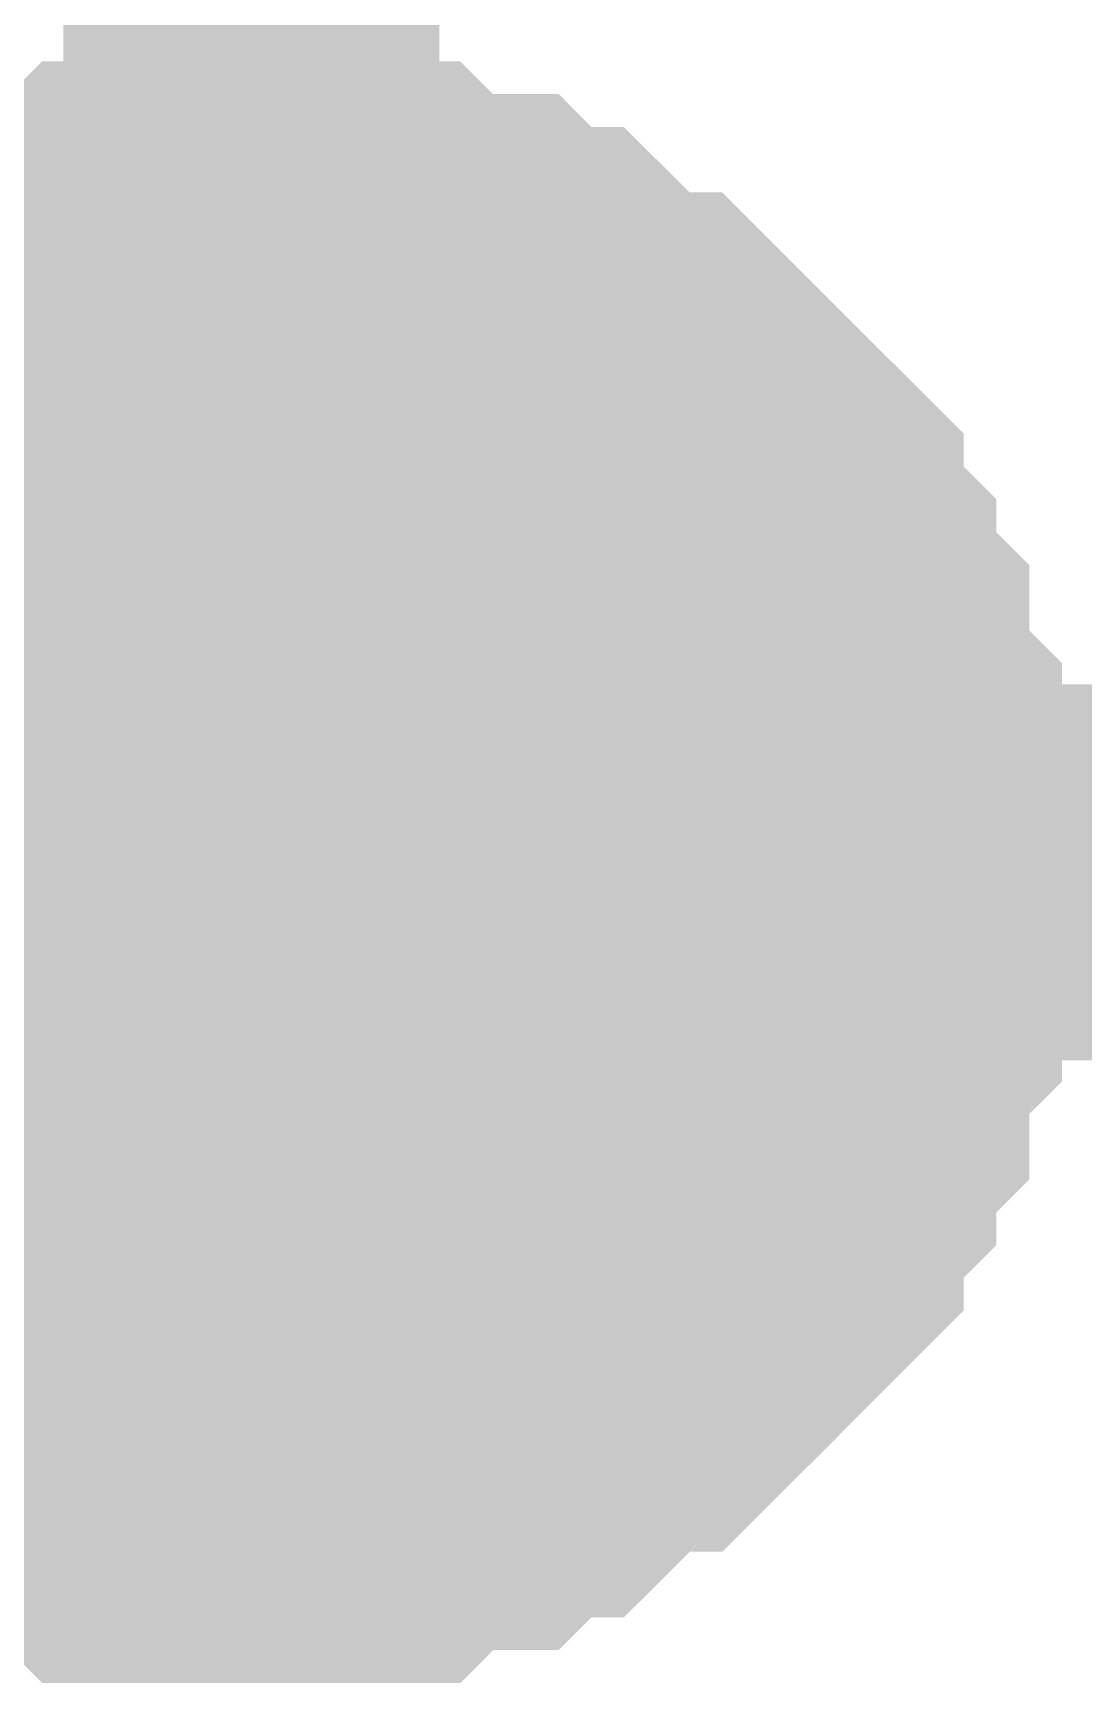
# Model space of a CAD drawing. Header units: inches. Extents: x 0 to 841, y 0 to 594.
# Drawn here: x 424.847 to 425.684, y 156.843 to 158.158 of the extents above; entities that cross this region are included whole.
import ezdxf

# ---------------------------------------------------------------- set-up
doc = ezdxf.new("R2010")
doc.units = ezdxf.units.IN
doc.layers.add('Sheet', color=255, linetype='Continuous')

msp = doc.modelspace()

# ---------------------------------------------------------------- linework, layer by layer
at = {"layer": 'Sheet'}
for points in [[(425.0207, 157.4889, 0.2997, 0.2997, 0), (425.0207, 162.4799, 0.2997, 0.2997, 0), (425.0207, 167.4969, 0.2997, 0.2997, 0), (422.5121, 167.4969, 0.2997, 0.2997, 0)], [(424.681, 157.8809, 0.2997, 0.2997, 0), (424.7071, 157.8809, 0.2997, 0.2997, 0), (424.7332, 157.907, 0.2997, 0.2997, 0), (424.7594, 157.907, 0.2997, 0.2997, 0), (424.7594, 157.9331, 0.2997, 0.2997, 0), (424.7855, 157.9331, 0.2997, 0.2997, 0), (424.8116, 157.9593, 0.2997, 0.2997, 0), (424.8377, 157.9593, 0.2997, 0.2997, 0), (424.8639, 157.9593, 0.2997, 0.2997, 0), (424.89, 157.9593, 0.2997, 0.2997, 0), (424.9161, 157.9854, 0.2997, 0.2997, 0), (424.9423, 157.9854, 0.2997, 0.2997, 0), (424.9684, 157.9854, 0.2997, 0.2997, 0), (424.9945, 157.9854, 0.2997, 0.2997, 0), (425.0207, 157.9854, 0.2997, 0.2997, 0)], [(424.681, 157.8809, 0.2997, 0.2997, 0), (424.7071, 157.8809, 0.2997, 0.2997, 0), (424.7332, 157.907, 0.2997, 0.2997, 0), (424.7594, 157.907, 0.2997, 0.2997, 0), (424.7594, 157.9331, 0.2997, 0.2997, 0), (424.7855, 157.9331, 0.2997, 0.2997, 0), (424.8116, 157.9593, 0.2997, 0.2997, 0), (424.8377, 157.9593, 0.2997, 0.2997, 0), (424.8639, 157.9593, 0.2997, 0.2997, 0), (424.89, 157.9593, 0.2997, 0.2997, 0), (424.9161, 157.9854, 0.2997, 0.2997, 0), (424.9423, 157.9854, 0.2997, 0.2997, 0), (424.9684, 157.9854, 0.2997, 0.2997, 0), (424.9945, 157.9854, 0.2997, 0.2997, 0), (425.0207, 157.9854, 0.2997, 0.2997, 0)], [(424.681, 157.8809, 0.2997, 0.2997, 0), (424.7071, 157.8809, 0.2997, 0.2997, 0), (424.7332, 157.907, 0.2997, 0.2997, 0), (424.7594, 157.907, 0.2997, 0.2997, 0), (424.7594, 157.9331, 0.2997, 0.2997, 0), (424.7855, 157.9331, 0.2997, 0.2997, 0), (424.8116, 157.9593, 0.2997, 0.2997, 0), (424.8377, 157.9593, 0.2997, 0.2997, 0), (424.8639, 157.9593, 0.2997, 0.2997, 0), (424.89, 157.9593, 0.2997, 0.2997, 0), (424.9161, 157.9854, 0.2997, 0.2997, 0), (424.9423, 157.9854, 0.2997, 0.2997, 0), (424.9684, 157.9854, 0.2997, 0.2997, 0), (424.9945, 157.9854, 0.2997, 0.2997, 0), (425.0207, 157.9854, 0.2997, 0.2997, 0)], [(424.681, 157.8809, 0.2997, 0.2997, 0), (424.7071, 157.8809, 0.2997, 0.2997, 0), (424.7332, 157.907, 0.2997, 0.2997, 0), (424.7594, 157.907, 0.2997, 0.2997, 0), (424.7594, 157.9331, 0.2997, 0.2997, 0), (424.7855, 157.9331, 0.2997, 0.2997, 0), (424.8116, 157.9593, 0.2997, 0.2997, 0), (424.8377, 157.9593, 0.2997, 0.2997, 0), (424.8639, 157.9593, 0.2997, 0.2997, 0), (424.89, 157.9593, 0.2997, 0.2997, 0), (424.9161, 157.9854, 0.2997, 0.2997, 0), (424.9423, 157.9854, 0.2997, 0.2997, 0), (424.9684, 157.9854, 0.2997, 0.2997, 0), (424.9945, 157.9854, 0.2997, 0.2997, 0), (425.0207, 157.9854, 0.2997, 0.2997, 0)], [(425.0207, 157.9854, 0.2997, 0.2997, 0), (425.0207, 157.9854, 0.2997, 0.2997, 0)], [(425.0207, 157.9854, 0.2997, 0.2997, 0), (425.0468, 157.9854, 0.2997, 0.2997, 0), (425.0729, 157.9854, 0.2997, 0.2997, 0), (425.0991, 157.9854, 0.2997, 0.2997, 0), (425.1252, 157.9854, 0.2997, 0.2997, 0), (425.1513, 157.9593, 0.2997, 0.2997, 0), (425.1513, 157.9593, 0.2997, 0.2997, 0), (425.1774, 157.9593, 0.2997, 0.2997, 0), (425.2036, 157.9593, 0.2997, 0.2997, 0), (425.2297, 157.9331, 0.2997, 0.2997, 0), (425.2558, 157.9331, 0.2997, 0.2997, 0), (425.282, 157.907, 0.2997, 0.2997, 0), (425.282, 157.907, 0.2997, 0.2997, 0), (425.3081, 157.8809, 0.2997, 0.2997, 0), (425.3342, 157.8809, 0.2997, 0.2997, 0), (425.3604, 157.8547, 0.2997, 0.2997, 0), (425.3604, 157.8547, 0.2997, 0.2997, 0), (425.3865, 157.8286, 0.2997, 0.2997, 0), (425.4126, 157.8025, 0.2997, 0.2997, 0), (425.4126, 157.8025, 0.2997, 0.2997, 0), (425.4388, 157.7764, 0.2997, 0.2997, 0), (425.4388, 157.7502, 0.2997, 0.2997, 0), (425.4649, 157.7241, 0.2997, 0.2997, 0), (425.4649, 157.698, 0.2997, 0.2997, 0), (425.4649, 157.698, 0.2997, 0.2997, 0), (425.491, 157.6718, 0.2997, 0.2997, 0), (425.491, 157.6457, 0.2997, 0.2997, 0), (425.491, 157.6196, 0.2997, 0.2997, 0), (425.5172, 157.5934, 0.2997, 0.2997, 0), (425.5172, 157.5673, 0.2997, 0.2997, 0), (425.5172, 157.5412, 0.2997, 0.2997, 0), (425.5172, 157.515, 0.2997, 0.2997, 0), (425.5172, 157.4889, 0.2997, 0.2997, 0)], [(425.0207, 157.9854, 0.2997, 0.2997, 0), (425.0207, 157.9854, 0.2997, 0.2997, 0)], [(425.0207, 157.9854, 0.2997, 0.2997, 0), (425.0468, 157.9854, 0.2997, 0.2997, 0), (425.0729, 157.9854, 0.2997, 0.2997, 0), (425.0991, 157.9854, 0.2997, 0.2997, 0), (425.1252, 157.9854, 0.2997, 0.2997, 0), (425.1513, 157.9593, 0.2997, 0.2997, 0), (425.1513, 157.9593, 0.2997, 0.2997, 0), (425.1774, 157.9593, 0.2997, 0.2997, 0), (425.2036, 157.9593, 0.2997, 0.2997, 0), (425.2297, 157.9331, 0.2997, 0.2997, 0), (425.2558, 157.9331, 0.2997, 0.2997, 0), (425.282, 157.907, 0.2997, 0.2997, 0), (425.282, 157.907, 0.2997, 0.2997, 0), (425.3081, 157.8809, 0.2997, 0.2997, 0), (425.3342, 157.8809, 0.2997, 0.2997, 0), (425.3604, 157.8547, 0.2997, 0.2997, 0), (425.3604, 157.8547, 0.2997, 0.2997, 0), (425.3865, 157.8286, 0.2997, 0.2997, 0), (425.4126, 157.8025, 0.2997, 0.2997, 0), (425.4126, 157.8025, 0.2997, 0.2997, 0), (425.4388, 157.7764, 0.2997, 0.2997, 0), (425.4388, 157.7502, 0.2997, 0.2997, 0), (425.4649, 157.7241, 0.2997, 0.2997, 0), (425.4649, 157.698, 0.2997, 0.2997, 0), (425.4649, 157.698, 0.2997, 0.2997, 0), (425.491, 157.6718, 0.2997, 0.2997, 0), (425.491, 157.6457, 0.2997, 0.2997, 0), (425.491, 157.6196, 0.2997, 0.2997, 0), (425.5172, 157.5934, 0.2997, 0.2997, 0), (425.5172, 157.5673, 0.2997, 0.2997, 0), (425.5172, 157.5412, 0.2997, 0.2997, 0), (425.5172, 157.515, 0.2997, 0.2997, 0), (425.5172, 157.4889, 0.2997, 0.2997, 0)], [(425.0207, 157.9854, 0.2997, 0.2997, 0), (425.0207, 157.9854, 0.2997, 0.2997, 0)], [(425.0207, 157.9854, 0.2997, 0.2997, 0), (425.0468, 157.9854, 0.2997, 0.2997, 0), (425.0729, 157.9854, 0.2997, 0.2997, 0), (425.0991, 157.9854, 0.2997, 0.2997, 0), (425.1252, 157.9854, 0.2997, 0.2997, 0), (425.1513, 157.9593, 0.2997, 0.2997, 0), (425.1513, 157.9593, 0.2997, 0.2997, 0), (425.1774, 157.9593, 0.2997, 0.2997, 0), (425.2036, 157.9593, 0.2997, 0.2997, 0), (425.2297, 157.9331, 0.2997, 0.2997, 0), (425.2558, 157.9331, 0.2997, 0.2997, 0), (425.282, 157.907, 0.2997, 0.2997, 0), (425.282, 157.907, 0.2997, 0.2997, 0), (425.3081, 157.8809, 0.2997, 0.2997, 0), (425.3342, 157.8809, 0.2997, 0.2997, 0), (425.3604, 157.8547, 0.2997, 0.2997, 0), (425.3604, 157.8547, 0.2997, 0.2997, 0), (425.3865, 157.8286, 0.2997, 0.2997, 0), (425.4126, 157.8025, 0.2997, 0.2997, 0), (425.4126, 157.8025, 0.2997, 0.2997, 0), (425.4388, 157.7764, 0.2997, 0.2997, 0), (425.4388, 157.7502, 0.2997, 0.2997, 0), (425.4649, 157.7241, 0.2997, 0.2997, 0), (425.4649, 157.698, 0.2997, 0.2997, 0), (425.4649, 157.698, 0.2997, 0.2997, 0), (425.491, 157.6718, 0.2997, 0.2997, 0), (425.491, 157.6457, 0.2997, 0.2997, 0), (425.491, 157.6196, 0.2997, 0.2997, 0), (425.5172, 157.5934, 0.2997, 0.2997, 0), (425.5172, 157.5673, 0.2997, 0.2997, 0), (425.5172, 157.5412, 0.2997, 0.2997, 0), (425.5172, 157.515, 0.2997, 0.2997, 0), (425.5172, 157.4889, 0.2997, 0.2997, 0)], [(425.0207, 157.9854, 0.2997, 0.2997, 0), (425.0207, 157.9854, 0.2997, 0.2997, 0)], [(425.0207, 157.9854, 0.2997, 0.2997, 0), (425.0468, 157.9854, 0.2997, 0.2997, 0), (425.0729, 157.9854, 0.2997, 0.2997, 0), (425.0991, 157.9854, 0.2997, 0.2997, 0), (425.1252, 157.9854, 0.2997, 0.2997, 0), (425.1513, 157.9593, 0.2997, 0.2997, 0), (425.1513, 157.9593, 0.2997, 0.2997, 0), (425.1774, 157.9593, 0.2997, 0.2997, 0), (425.2036, 157.9593, 0.2997, 0.2997, 0), (425.2297, 157.9331, 0.2997, 0.2997, 0), (425.2558, 157.9331, 0.2997, 0.2997, 0), (425.282, 157.907, 0.2997, 0.2997, 0), (425.282, 157.907, 0.2997, 0.2997, 0), (425.3081, 157.8809, 0.2997, 0.2997, 0), (425.3342, 157.8809, 0.2997, 0.2997, 0), (425.3604, 157.8547, 0.2997, 0.2997, 0), (425.3604, 157.8547, 0.2997, 0.2997, 0), (425.3865, 157.8286, 0.2997, 0.2997, 0), (425.4126, 157.8025, 0.2997, 0.2997, 0), (425.4126, 157.8025, 0.2997, 0.2997, 0), (425.4388, 157.7764, 0.2997, 0.2997, 0), (425.4388, 157.7502, 0.2997, 0.2997, 0), (425.4649, 157.7241, 0.2997, 0.2997, 0), (425.4649, 157.698, 0.2997, 0.2997, 0), (425.4649, 157.698, 0.2997, 0.2997, 0), (425.491, 157.6718, 0.2997, 0.2997, 0), (425.491, 157.6457, 0.2997, 0.2997, 0), (425.491, 157.6196, 0.2997, 0.2997, 0), (425.5172, 157.5934, 0.2997, 0.2997, 0), (425.5172, 157.5673, 0.2997, 0.2997, 0), (425.5172, 157.5412, 0.2997, 0.2997, 0), (425.5172, 157.515, 0.2997, 0.2997, 0), (425.5172, 157.4889, 0.2997, 0.2997, 0)], [(424.7855, 157.9331, 0.0991, 0.0991, 0), (424.8116, 157.9593, 0.0991, 0.0991, 0), (424.8377, 157.9593, 0.0991, 0.0991, 0), (424.8639, 157.9593, 0.0991, 0.0991, 0), (424.89, 157.9593, 0.0991, 0.0991, 0), (424.9161, 157.9854, 0.0991, 0.0991, 0), (424.9423, 157.9854, 0.0991, 0.0991, 0), (424.9684, 157.9854, 0.0991, 0.0991, 0), (424.9945, 157.9854, 0.0991, 0.0991, 0), (425.0207, 157.9854, 0.0991, 0.0991, 0)], [(424.7855, 157.9331, 0.0991, 0.0991, 0), (424.8116, 157.9593, 0.0991, 0.0991, 0), (424.8377, 157.9593, 0.0991, 0.0991, 0), (424.8639, 157.9593, 0.0991, 0.0991, 0), (424.89, 157.9593, 0.0991, 0.0991, 0), (424.9161, 157.9854, 0.0991, 0.0991, 0), (424.9423, 157.9854, 0.0991, 0.0991, 0), (424.9684, 157.9854, 0.0991, 0.0991, 0), (424.9945, 157.9854, 0.0991, 0.0991, 0), (425.0207, 157.9854, 0.0991, 0.0991, 0)], [(424.7855, 157.9331, 0.0991, 0.0991, 0), (424.8116, 157.9593, 0.0991, 0.0991, 0), (424.8377, 157.9593, 0.0991, 0.0991, 0), (424.8639, 157.9593, 0.0991, 0.0991, 0), (424.89, 157.9593, 0.0991, 0.0991, 0), (424.9161, 157.9854, 0.0991, 0.0991, 0), (424.9423, 157.9854, 0.0991, 0.0991, 0), (424.9684, 157.9854, 0.0991, 0.0991, 0), (424.9945, 157.9854, 0.0991, 0.0991, 0), (425.0207, 157.9854, 0.0991, 0.0991, 0)], [(424.7855, 157.9331, 0.0991, 0.0991, 0), (424.8116, 157.9593, 0.0991, 0.0991, 0), (424.8377, 157.9593, 0.0991, 0.0991, 0), (424.8639, 157.9593, 0.0991, 0.0991, 0), (424.89, 157.9593, 0.0991, 0.0991, 0), (424.9161, 157.9854, 0.0991, 0.0991, 0), (424.9423, 157.9854, 0.0991, 0.0991, 0), (424.9684, 157.9854, 0.0991, 0.0991, 0), (424.9945, 157.9854, 0.0991, 0.0991, 0), (425.0207, 157.9854, 0.0991, 0.0991, 0)], [(425.0207, 157.9854, 0.0991, 0.0991, 0), (425.0207, 157.9854, 0.0991, 0.0991, 0)], [(425.0207, 157.9854, 0.0991, 0.0991, 0), (425.0468, 157.9854, 0.0991, 0.0991, 0), (425.0729, 157.9854, 0.0991, 0.0991, 0), (425.0991, 157.9854, 0.0991, 0.0991, 0), (425.1252, 157.9854, 0.0991, 0.0991, 0), (425.1513, 157.9593, 0.0991, 0.0991, 0), (425.1513, 157.9593, 0.0991, 0.0991, 0), (425.1774, 157.9593, 0.0991, 0.0991, 0), (425.2036, 157.9593, 0.0991, 0.0991, 0), (425.2297, 157.9331, 0.0991, 0.0991, 0), (425.2558, 157.9331, 0.0991, 0.0991, 0), (425.282, 157.907, 0.0991, 0.0991, 0), (425.282, 157.907, 0.0991, 0.0991, 0), (425.3081, 157.8809, 0.0991, 0.0991, 0), (425.3342, 157.8809, 0.0991, 0.0991, 0), (425.3604, 157.8547, 0.0991, 0.0991, 0), (425.3604, 157.8547, 0.0991, 0.0991, 0), (425.3865, 157.8286, 0.0991, 0.0991, 0), (425.4126, 157.8025, 0.0991, 0.0991, 0), (425.4126, 157.8025, 0.0991, 0.0991, 0), (425.4388, 157.7764, 0.0991, 0.0991, 0), (425.4388, 157.7502, 0.0991, 0.0991, 0), (425.4649, 157.7241, 0.0991, 0.0991, 0), (425.4649, 157.698, 0.0991, 0.0991, 0), (425.4649, 157.698, 0.0991, 0.0991, 0), (425.491, 157.6718, 0.0991, 0.0991, 0), (425.491, 157.6457, 0.0991, 0.0991, 0), (425.491, 157.6196, 0.0991, 0.0991, 0), (425.5172, 157.5934, 0.0991, 0.0991, 0), (425.5172, 157.5673, 0.0991, 0.0991, 0), (425.5172, 157.5412, 0.0991, 0.0991, 0), (425.5172, 157.515, 0.0991, 0.0991, 0), (425.5172, 157.4889, 0.0991, 0.0991, 0)], [(425.0207, 157.9854, 0.0991, 0.0991, 0), (425.0207, 157.9854, 0.0991, 0.0991, 0)], [(425.0207, 157.9854, 0.0991, 0.0991, 0), (425.0468, 157.9854, 0.0991, 0.0991, 0), (425.0729, 157.9854, 0.0991, 0.0991, 0), (425.0991, 157.9854, 0.0991, 0.0991, 0), (425.1252, 157.9854, 0.0991, 0.0991, 0), (425.1513, 157.9593, 0.0991, 0.0991, 0), (425.1513, 157.9593, 0.0991, 0.0991, 0), (425.1774, 157.9593, 0.0991, 0.0991, 0), (425.2036, 157.9593, 0.0991, 0.0991, 0), (425.2297, 157.9331, 0.0991, 0.0991, 0), (425.2558, 157.9331, 0.0991, 0.0991, 0), (425.282, 157.907, 0.0991, 0.0991, 0), (425.282, 157.907, 0.0991, 0.0991, 0), (425.3081, 157.8809, 0.0991, 0.0991, 0), (425.3342, 157.8809, 0.0991, 0.0991, 0), (425.3604, 157.8547, 0.0991, 0.0991, 0), (425.3604, 157.8547, 0.0991, 0.0991, 0), (425.3865, 157.8286, 0.0991, 0.0991, 0), (425.4126, 157.8025, 0.0991, 0.0991, 0), (425.4126, 157.8025, 0.0991, 0.0991, 0), (425.4388, 157.7764, 0.0991, 0.0991, 0), (425.4388, 157.7502, 0.0991, 0.0991, 0), (425.4649, 157.7241, 0.0991, 0.0991, 0), (425.4649, 157.698, 0.0991, 0.0991, 0), (425.4649, 157.698, 0.0991, 0.0991, 0), (425.491, 157.6718, 0.0991, 0.0991, 0), (425.491, 157.6457, 0.0991, 0.0991, 0), (425.491, 157.6196, 0.0991, 0.0991, 0), (425.5172, 157.5934, 0.0991, 0.0991, 0), (425.5172, 157.5673, 0.0991, 0.0991, 0), (425.5172, 157.5412, 0.0991, 0.0991, 0), (425.5172, 157.515, 0.0991, 0.0991, 0), (425.5172, 157.4889, 0.0991, 0.0991, 0)], [(425.0207, 157.9854, 0.0991, 0.0991, 0), (425.0207, 157.9854, 0.0991, 0.0991, 0)], [(425.0207, 157.9854, 0.0991, 0.0991, 0), (425.0468, 157.9854, 0.0991, 0.0991, 0), (425.0729, 157.9854, 0.0991, 0.0991, 0), (425.0991, 157.9854, 0.0991, 0.0991, 0), (425.1252, 157.9854, 0.0991, 0.0991, 0), (425.1513, 157.9593, 0.0991, 0.0991, 0), (425.1513, 157.9593, 0.0991, 0.0991, 0), (425.1774, 157.9593, 0.0991, 0.0991, 0), (425.2036, 157.9593, 0.0991, 0.0991, 0), (425.2297, 157.9331, 0.0991, 0.0991, 0), (425.2558, 157.9331, 0.0991, 0.0991, 0), (425.282, 157.907, 0.0991, 0.0991, 0), (425.282, 157.907, 0.0991, 0.0991, 0), (425.3081, 157.8809, 0.0991, 0.0991, 0), (425.3342, 157.8809, 0.0991, 0.0991, 0), (425.3604, 157.8547, 0.0991, 0.0991, 0), (425.3604, 157.8547, 0.0991, 0.0991, 0), (425.3865, 157.8286, 0.0991, 0.0991, 0), (425.4126, 157.8025, 0.0991, 0.0991, 0), (425.4126, 157.8025, 0.0991, 0.0991, 0), (425.4388, 157.7764, 0.0991, 0.0991, 0), (425.4388, 157.7502, 0.0991, 0.0991, 0), (425.4649, 157.7241, 0.0991, 0.0991, 0), (425.4649, 157.698, 0.0991, 0.0991, 0), (425.4649, 157.698, 0.0991, 0.0991, 0), (425.491, 157.6718, 0.0991, 0.0991, 0), (425.491, 157.6457, 0.0991, 0.0991, 0), (425.491, 157.6196, 0.0991, 0.0991, 0), (425.5172, 157.5934, 0.0991, 0.0991, 0), (425.5172, 157.5673, 0.0991, 0.0991, 0), (425.5172, 157.5412, 0.0991, 0.0991, 0), (425.5172, 157.515, 0.0991, 0.0991, 0), (425.5172, 157.4889, 0.0991, 0.0991, 0)], [(425.0207, 157.9854, 0.0991, 0.0991, 0), (425.0207, 157.9854, 0.0991, 0.0991, 0)], [(425.0207, 157.9854, 0.0991, 0.0991, 0), (425.0468, 157.9854, 0.0991, 0.0991, 0), (425.0729, 157.9854, 0.0991, 0.0991, 0), (425.0991, 157.9854, 0.0991, 0.0991, 0), (425.1252, 157.9854, 0.0991, 0.0991, 0), (425.1513, 157.9593, 0.0991, 0.0991, 0), (425.1513, 157.9593, 0.0991, 0.0991, 0), (425.1774, 157.9593, 0.0991, 0.0991, 0), (425.2036, 157.9593, 0.0991, 0.0991, 0), (425.2297, 157.9331, 0.0991, 0.0991, 0), (425.2558, 157.9331, 0.0991, 0.0991, 0), (425.282, 157.907, 0.0991, 0.0991, 0), (425.282, 157.907, 0.0991, 0.0991, 0), (425.3081, 157.8809, 0.0991, 0.0991, 0), (425.3342, 157.8809, 0.0991, 0.0991, 0), (425.3604, 157.8547, 0.0991, 0.0991, 0), (425.3604, 157.8547, 0.0991, 0.0991, 0), (425.3865, 157.8286, 0.0991, 0.0991, 0), (425.4126, 157.8025, 0.0991, 0.0991, 0), (425.4126, 157.8025, 0.0991, 0.0991, 0), (425.4388, 157.7764, 0.0991, 0.0991, 0), (425.4388, 157.7502, 0.0991, 0.0991, 0), (425.4649, 157.7241, 0.0991, 0.0991, 0), (425.4649, 157.698, 0.0991, 0.0991, 0), (425.4649, 157.698, 0.0991, 0.0991, 0), (425.491, 157.6718, 0.0991, 0.0991, 0), (425.491, 157.6457, 0.0991, 0.0991, 0), (425.491, 157.6196, 0.0991, 0.0991, 0), (425.5172, 157.5934, 0.0991, 0.0991, 0), (425.5172, 157.5673, 0.0991, 0.0991, 0), (425.5172, 157.5412, 0.0991, 0.0991, 0), (425.5172, 157.515, 0.0991, 0.0991, 0), (425.5172, 157.4889, 0.0991, 0.0991, 0)], [(422.5121, 157.4889, 0.2997, 0.2997, 0), (425.0207, 157.4889, 0.2997, 0.2997, 0), (432.5203, 157.4889, 0.2997, 0.2997, 0), (442.5023, 157.4889, 0.2997, 0.2997, 0), (452.5105, 157.4889, 0.2997, 0.2997, 0), (462.5186, 157.4889, 0.2997, 0.2997, 0), (472.5007, 157.4889, 0.2997, 0.2997, 0), (482.5089, 157.4889, 0.2997, 0.2997, 0), (492.517, 157.4889, 0.2997, 0.2997, 0), (502.5252, 157.4889, 0.2997, 0.2997, 0), (512.5072, 157.4889, 0.2997, 0.2997, 0), (515.0158, 157.4889, 0.2997, 0.2997, 0)], [(425.5172, 157.4889, 0.2997, 0.2997, 0), (425.5172, 157.4628, 0.2997, 0.2997, 0), (425.5172, 157.4367, 0.2997, 0.2997, 0), (425.5172, 157.4105, 0.2997, 0.2997, 0), (425.5172, 157.3844, 0.2997, 0.2997, 0), (425.491, 157.3583, 0.2997, 0.2997, 0), (425.491, 157.3321, 0.2997, 0.2997, 0), (425.491, 157.306, 0.2997, 0.2997, 0), (425.4649, 157.2799, 0.2997, 0.2997, 0), (425.4649, 157.2799, 0.2997, 0.2997, 0), (425.4649, 157.2537, 0.2997, 0.2997, 0), (425.4388, 157.2276, 0.2997, 0.2997, 0), (425.4388, 157.2015, 0.2997, 0.2997, 0), (425.4126, 157.1753, 0.2997, 0.2997, 0), (425.4126, 157.1753, 0.2997, 0.2997, 0), (425.3865, 157.1492, 0.2997, 0.2997, 0), (425.3604, 157.1231, 0.2997, 0.2997, 0), (425.3604, 157.1231, 0.2997, 0.2997, 0), (425.3342, 157.097, 0.2997, 0.2997, 0), (425.3081, 157.097, 0.2997, 0.2997, 0), (425.282, 157.0708, 0.2997, 0.2997, 0), (425.282, 157.0708, 0.2997, 0.2997, 0), (425.2558, 157.0447, 0.2997, 0.2997, 0), (425.2297, 157.0447, 0.2997, 0.2997, 0), (425.2036, 157.0186, 0.2997, 0.2997, 0), (425.1774, 157.0186, 0.2997, 0.2997, 0), (425.1513, 157.0186, 0.2997, 0.2997, 0), (425.1513, 157.0186, 0.2997, 0.2997, 0), (425.1252, 156.9924, 0.2997, 0.2997, 0), (425.0991, 156.9924, 0.2997, 0.2997, 0), (425.0729, 156.9924, 0.2997, 0.2997, 0), (425.0468, 156.9924, 0.2997, 0.2997, 0), (425.0207, 156.9924, 0.2997, 0.2997, 0)], [(425.5172, 157.4889, 0.2997, 0.2997, 0), (425.5172, 157.4628, 0.2997, 0.2997, 0), (425.5172, 157.4367, 0.2997, 0.2997, 0), (425.5172, 157.4105, 0.2997, 0.2997, 0), (425.5172, 157.3844, 0.2997, 0.2997, 0), (425.491, 157.3583, 0.2997, 0.2997, 0), (425.491, 157.3321, 0.2997, 0.2997, 0), (425.491, 157.306, 0.2997, 0.2997, 0), (425.4649, 157.2799, 0.2997, 0.2997, 0), (425.4649, 157.2799, 0.2997, 0.2997, 0), (425.4649, 157.2537, 0.2997, 0.2997, 0), (425.4388, 157.2276, 0.2997, 0.2997, 0), (425.4388, 157.2015, 0.2997, 0.2997, 0), (425.4126, 157.1753, 0.2997, 0.2997, 0), (425.4126, 157.1753, 0.2997, 0.2997, 0), (425.3865, 157.1492, 0.2997, 0.2997, 0), (425.3604, 157.1231, 0.2997, 0.2997, 0), (425.3604, 157.1231, 0.2997, 0.2997, 0), (425.3342, 157.097, 0.2997, 0.2997, 0), (425.3081, 157.097, 0.2997, 0.2997, 0), (425.282, 157.0708, 0.2997, 0.2997, 0), (425.282, 157.0708, 0.2997, 0.2997, 0), (425.2558, 157.0447, 0.2997, 0.2997, 0), (425.2297, 157.0447, 0.2997, 0.2997, 0), (425.2036, 157.0186, 0.2997, 0.2997, 0), (425.1774, 157.0186, 0.2997, 0.2997, 0), (425.1513, 157.0186, 0.2997, 0.2997, 0), (425.1513, 157.0186, 0.2997, 0.2997, 0), (425.1252, 156.9924, 0.2997, 0.2997, 0), (425.0991, 156.9924, 0.2997, 0.2997, 0), (425.0729, 156.9924, 0.2997, 0.2997, 0), (425.0468, 156.9924, 0.2997, 0.2997, 0), (425.0207, 156.9924, 0.2997, 0.2997, 0)], [(425.5172, 157.4889, 0.2997, 0.2997, 0), (425.5172, 157.4628, 0.2997, 0.2997, 0), (425.5172, 157.4367, 0.2997, 0.2997, 0), (425.5172, 157.4105, 0.2997, 0.2997, 0), (425.5172, 157.3844, 0.2997, 0.2997, 0), (425.491, 157.3583, 0.2997, 0.2997, 0), (425.491, 157.3321, 0.2997, 0.2997, 0), (425.491, 157.306, 0.2997, 0.2997, 0), (425.4649, 157.2799, 0.2997, 0.2997, 0), (425.4649, 157.2799, 0.2997, 0.2997, 0), (425.4649, 157.2537, 0.2997, 0.2997, 0), (425.4388, 157.2276, 0.2997, 0.2997, 0), (425.4388, 157.2015, 0.2997, 0.2997, 0), (425.4126, 157.1753, 0.2997, 0.2997, 0), (425.4126, 157.1753, 0.2997, 0.2997, 0), (425.3865, 157.1492, 0.2997, 0.2997, 0), (425.3604, 157.1231, 0.2997, 0.2997, 0), (425.3604, 157.1231, 0.2997, 0.2997, 0), (425.3342, 157.097, 0.2997, 0.2997, 0), (425.3081, 157.097, 0.2997, 0.2997, 0), (425.282, 157.0708, 0.2997, 0.2997, 0), (425.282, 157.0708, 0.2997, 0.2997, 0), (425.2558, 157.0447, 0.2997, 0.2997, 0), (425.2297, 157.0447, 0.2997, 0.2997, 0), (425.2036, 157.0186, 0.2997, 0.2997, 0), (425.1774, 157.0186, 0.2997, 0.2997, 0), (425.1513, 157.0186, 0.2997, 0.2997, 0), (425.1513, 157.0186, 0.2997, 0.2997, 0), (425.1252, 156.9924, 0.2997, 0.2997, 0), (425.0991, 156.9924, 0.2997, 0.2997, 0), (425.0729, 156.9924, 0.2997, 0.2997, 0), (425.0468, 156.9924, 0.2997, 0.2997, 0), (425.0207, 156.9924, 0.2997, 0.2997, 0)], [(425.5172, 157.4889, 0.2997, 0.2997, 0), (425.5172, 157.4628, 0.2997, 0.2997, 0), (425.5172, 157.4367, 0.2997, 0.2997, 0), (425.5172, 157.4105, 0.2997, 0.2997, 0), (425.5172, 157.3844, 0.2997, 0.2997, 0), (425.491, 157.3583, 0.2997, 0.2997, 0), (425.491, 157.3321, 0.2997, 0.2997, 0), (425.491, 157.306, 0.2997, 0.2997, 0), (425.4649, 157.2799, 0.2997, 0.2997, 0), (425.4649, 157.2799, 0.2997, 0.2997, 0), (425.4649, 157.2537, 0.2997, 0.2997, 0), (425.4388, 157.2276, 0.2997, 0.2997, 0), (425.4388, 157.2015, 0.2997, 0.2997, 0), (425.4126, 157.1753, 0.2997, 0.2997, 0), (425.4126, 157.1753, 0.2997, 0.2997, 0), (425.3865, 157.1492, 0.2997, 0.2997, 0), (425.3604, 157.1231, 0.2997, 0.2997, 0), (425.3604, 157.1231, 0.2997, 0.2997, 0), (425.3342, 157.097, 0.2997, 0.2997, 0), (425.3081, 157.097, 0.2997, 0.2997, 0), (425.282, 157.0708, 0.2997, 0.2997, 0), (425.282, 157.0708, 0.2997, 0.2997, 0), (425.2558, 157.0447, 0.2997, 0.2997, 0), (425.2297, 157.0447, 0.2997, 0.2997, 0), (425.2036, 157.0186, 0.2997, 0.2997, 0), (425.1774, 157.0186, 0.2997, 0.2997, 0), (425.1513, 157.0186, 0.2997, 0.2997, 0), (425.1513, 157.0186, 0.2997, 0.2997, 0), (425.1252, 156.9924, 0.2997, 0.2997, 0), (425.0991, 156.9924, 0.2997, 0.2997, 0), (425.0729, 156.9924, 0.2997, 0.2997, 0), (425.0468, 156.9924, 0.2997, 0.2997, 0), (425.0207, 156.9924, 0.2997, 0.2997, 0)], [(425.5172, 157.4889, 0.2997, 0.2997, 0), (425.5172, 157.4889, 0.2997, 0.2997, 0), (425.5172, 157.4889, 0.2997, 0.2997, 0), (425.5172, 157.4889, 0.2997, 0.2997, 0), (425.5172, 157.4889, 0.2997, 0.2997, 0), (425.5172, 157.4889, 0.2997, 0.2997, 0), (425.5172, 157.4889, 0.2997, 0.2997, 0), (425.5172, 157.4889, 0.2997, 0.2997, 0), (425.5172, 157.4889, 0.2997, 0.2997, 0), (425.5172, 157.4889, 0.2997, 0.2997, 0), (425.5172, 157.4889, 0.2997, 0.2997, 0), (425.5172, 157.4889, 0.2997, 0.2997, 0), (425.5172, 157.4889, 0.2997, 0.2997, 0), (425.5172, 157.4889, 0.2997, 0.2997, 0), (425.5172, 157.4889, 0.2997, 0.2997, 0), (425.5172, 157.4889, 0.2997, 0.2997, 0), (425.5172, 157.4889, 0.2997, 0.2997, 0), (425.5172, 157.4889, 0.2997, 0.2997, 0), (425.5172, 157.4889, 0.2997, 0.2997, 0), (425.5172, 157.4889, 0.2997, 0.2997, 0), (425.5172, 157.4889, 0.2997, 0.2997, 0), (425.5172, 157.4889, 0.2997, 0.2997, 0), (425.5172, 157.4889, 0.2997, 0.2997, 0), (425.5172, 157.4889, 0.2997, 0.2997, 0), (425.5172, 157.4889, 0.2997, 0.2997, 0), (425.5172, 157.4889, 0.2997, 0.2997, 0), (425.5172, 157.4889, 0.2997, 0.2997, 0), (425.5172, 157.4889, 0.2997, 0.2997, 0), (425.5172, 157.4889, 0.2997, 0.2997, 0), (425.5172, 157.4889, 0.2997, 0.2997, 0), (425.5172, 157.4889, 0.2997, 0.2997, 0), (425.5172, 157.4889, 0.2997, 0.2997, 0), (425.5172, 157.4889, 0.2997, 0.2997, 0)], [(425.5172, 157.4889, 0.2997, 0.2997, 0), (425.5172, 157.4889, 0.2997, 0.2997, 0)], [(425.5172, 157.4889, 0.2997, 0.2997, 0), (425.5172, 157.4889, 0.2997, 0.2997, 0), (425.5172, 157.4889, 0.2997, 0.2997, 0), (425.5172, 157.4889, 0.2997, 0.2997, 0), (425.5172, 157.4889, 0.2997, 0.2997, 0), (425.5172, 157.4889, 0.2997, 0.2997, 0), (425.5172, 157.4889, 0.2997, 0.2997, 0), (425.5172, 157.4889, 0.2997, 0.2997, 0), (425.5172, 157.4889, 0.2997, 0.2997, 0), (425.5172, 157.4889, 0.2997, 0.2997, 0), (425.5172, 157.4889, 0.2997, 0.2997, 0), (425.5172, 157.4889, 0.2997, 0.2997, 0), (425.5172, 157.4889, 0.2997, 0.2997, 0), (425.5172, 157.4889, 0.2997, 0.2997, 0), (425.5172, 157.4889, 0.2997, 0.2997, 0), (425.5172, 157.4889, 0.2997, 0.2997, 0), (425.5172, 157.4889, 0.2997, 0.2997, 0), (425.5172, 157.4889, 0.2997, 0.2997, 0), (425.5172, 157.4889, 0.2997, 0.2997, 0), (425.5172, 157.4889, 0.2997, 0.2997, 0), (425.5172, 157.4889, 0.2997, 0.2997, 0), (425.5172, 157.4889, 0.2997, 0.2997, 0), (425.5172, 157.4889, 0.2997, 0.2997, 0), (425.5172, 157.4889, 0.2997, 0.2997, 0), (425.5172, 157.4889, 0.2997, 0.2997, 0), (425.5172, 157.4889, 0.2997, 0.2997, 0), (425.5172, 157.4889, 0.2997, 0.2997, 0), (425.5172, 157.4889, 0.2997, 0.2997, 0), (425.5172, 157.4889, 0.2997, 0.2997, 0), (425.5172, 157.4889, 0.2997, 0.2997, 0), (425.5172, 157.4889, 0.2997, 0.2997, 0), (425.5172, 157.4889, 0.2997, 0.2997, 0), (425.5172, 157.4889, 0.2997, 0.2997, 0)], [(425.5172, 157.4889, 0.2997, 0.2997, 0), (425.5172, 157.4889, 0.2997, 0.2997, 0)], [(425.5172, 157.4889, 0.2997, 0.2997, 0), (425.5172, 157.4889, 0.2997, 0.2997, 0), (425.5172, 157.4889, 0.2997, 0.2997, 0), (425.5172, 157.4889, 0.2997, 0.2997, 0), (425.5172, 157.4889, 0.2997, 0.2997, 0), (425.5172, 157.4889, 0.2997, 0.2997, 0), (425.5172, 157.4889, 0.2997, 0.2997, 0), (425.5172, 157.4889, 0.2997, 0.2997, 0), (425.5172, 157.4889, 0.2997, 0.2997, 0), (425.5172, 157.4889, 0.2997, 0.2997, 0), (425.5172, 157.4889, 0.2997, 0.2997, 0), (425.5172, 157.4889, 0.2997, 0.2997, 0), (425.5172, 157.4889, 0.2997, 0.2997, 0), (425.5172, 157.4889, 0.2997, 0.2997, 0), (425.5172, 157.4889, 0.2997, 0.2997, 0), (425.5172, 157.4889, 0.2997, 0.2997, 0), (425.5172, 157.4889, 0.2997, 0.2997, 0), (425.5172, 157.4889, 0.2997, 0.2997, 0), (425.5172, 157.4889, 0.2997, 0.2997, 0), (425.5172, 157.4889, 0.2997, 0.2997, 0), (425.5172, 157.4889, 0.2997, 0.2997, 0), (425.5172, 157.4889, 0.2997, 0.2997, 0), (425.5172, 157.4889, 0.2997, 0.2997, 0), (425.5172, 157.4889, 0.2997, 0.2997, 0), (425.5172, 157.4889, 0.2997, 0.2997, 0), (425.5172, 157.4889, 0.2997, 0.2997, 0), (425.5172, 157.4889, 0.2997, 0.2997, 0), (425.5172, 157.4889, 0.2997, 0.2997, 0), (425.5172, 157.4889, 0.2997, 0.2997, 0), (425.5172, 157.4889, 0.2997, 0.2997, 0), (425.5172, 157.4889, 0.2997, 0.2997, 0), (425.5172, 157.4889, 0.2997, 0.2997, 0), (425.5172, 157.4889, 0.2997, 0.2997, 0)], [(425.5172, 157.4889, 0.2997, 0.2997, 0), (425.5172, 157.4889, 0.2997, 0.2997, 0)], [(425.5172, 157.4889, 0.2997, 0.2997, 0), (425.5172, 157.4889, 0.2997, 0.2997, 0), (425.5172, 157.4889, 0.2997, 0.2997, 0), (425.5172, 157.4889, 0.2997, 0.2997, 0), (425.5172, 157.4889, 0.2997, 0.2997, 0), (425.5172, 157.4889, 0.2997, 0.2997, 0), (425.5172, 157.4889, 0.2997, 0.2997, 0), (425.5172, 157.4889, 0.2997, 0.2997, 0), (425.5172, 157.4889, 0.2997, 0.2997, 0), (425.5172, 157.4889, 0.2997, 0.2997, 0), (425.5172, 157.4889, 0.2997, 0.2997, 0), (425.5172, 157.4889, 0.2997, 0.2997, 0), (425.5172, 157.4889, 0.2997, 0.2997, 0), (425.5172, 157.4889, 0.2997, 0.2997, 0), (425.5172, 157.4889, 0.2997, 0.2997, 0), (425.5172, 157.4889, 0.2997, 0.2997, 0), (425.5172, 157.4889, 0.2997, 0.2997, 0), (425.5172, 157.4889, 0.2997, 0.2997, 0), (425.5172, 157.4889, 0.2997, 0.2997, 0), (425.5172, 157.4889, 0.2997, 0.2997, 0), (425.5172, 157.4889, 0.2997, 0.2997, 0), (425.5172, 157.4889, 0.2997, 0.2997, 0), (425.5172, 157.4889, 0.2997, 0.2997, 0), (425.5172, 157.4889, 0.2997, 0.2997, 0), (425.5172, 157.4889, 0.2997, 0.2997, 0), (425.5172, 157.4889, 0.2997, 0.2997, 0), (425.5172, 157.4889, 0.2997, 0.2997, 0), (425.5172, 157.4889, 0.2997, 0.2997, 0), (425.5172, 157.4889, 0.2997, 0.2997, 0), (425.5172, 157.4889, 0.2997, 0.2997, 0), (425.5172, 157.4889, 0.2997, 0.2997, 0), (425.5172, 157.4889, 0.2997, 0.2997, 0), (425.5172, 157.4889, 0.2997, 0.2997, 0)], [(425.5172, 157.4889, 0.2997, 0.2997, 0), (425.5172, 157.4889, 0.2997, 0.2997, 0)], [(425.5172, 157.4889, 0.0991, 0.0991, 0), (425.5172, 157.4628, 0.0991, 0.0991, 0), (425.5172, 157.4367, 0.0991, 0.0991, 0), (425.5172, 157.4105, 0.0991, 0.0991, 0), (425.5172, 157.3844, 0.0991, 0.0991, 0), (425.491, 157.3583, 0.0991, 0.0991, 0), (425.491, 157.3321, 0.0991, 0.0991, 0), (425.491, 157.306, 0.0991, 0.0991, 0), (425.4649, 157.2799, 0.0991, 0.0991, 0), (425.4649, 157.2799, 0.0991, 0.0991, 0), (425.4649, 157.2537, 0.0991, 0.0991, 0), (425.4388, 157.2276, 0.0991, 0.0991, 0), (425.4388, 157.2015, 0.0991, 0.0991, 0), (425.4126, 157.1753, 0.0991, 0.0991, 0), (425.4126, 157.1753, 0.0991, 0.0991, 0), (425.3865, 157.1492, 0.0991, 0.0991, 0), (425.3604, 157.1231, 0.0991, 0.0991, 0), (425.3604, 157.1231, 0.0991, 0.0991, 0), (425.3342, 157.097, 0.0991, 0.0991, 0), (425.3081, 157.097, 0.0991, 0.0991, 0), (425.282, 157.0708, 0.0991, 0.0991, 0), (425.282, 157.0708, 0.0991, 0.0991, 0), (425.2558, 157.0447, 0.0991, 0.0991, 0), (425.2297, 157.0447, 0.0991, 0.0991, 0), (425.2036, 157.0186, 0.0991, 0.0991, 0), (425.1774, 157.0186, 0.0991, 0.0991, 0), (425.1513, 157.0186, 0.0991, 0.0991, 0), (425.1513, 157.0186, 0.0991, 0.0991, 0), (425.1252, 156.9924, 0.0991, 0.0991, 0), (425.0991, 156.9924, 0.0991, 0.0991, 0), (425.0729, 156.9924, 0.0991, 0.0991, 0), (425.0468, 156.9924, 0.0991, 0.0991, 0), (425.0207, 156.9924, 0.0991, 0.0991, 0)], [(425.5172, 157.4889, 0.0991, 0.0991, 0), (425.5172, 157.4628, 0.0991, 0.0991, 0), (425.5172, 157.4367, 0.0991, 0.0991, 0), (425.5172, 157.4105, 0.0991, 0.0991, 0), (425.5172, 157.3844, 0.0991, 0.0991, 0), (425.491, 157.3583, 0.0991, 0.0991, 0), (425.491, 157.3321, 0.0991, 0.0991, 0), (425.491, 157.306, 0.0991, 0.0991, 0), (425.4649, 157.2799, 0.0991, 0.0991, 0), (425.4649, 157.2799, 0.0991, 0.0991, 0), (425.4649, 157.2537, 0.0991, 0.0991, 0), (425.4388, 157.2276, 0.0991, 0.0991, 0), (425.4388, 157.2015, 0.0991, 0.0991, 0), (425.4126, 157.1753, 0.0991, 0.0991, 0), (425.4126, 157.1753, 0.0991, 0.0991, 0), (425.3865, 157.1492, 0.0991, 0.0991, 0), (425.3604, 157.1231, 0.0991, 0.0991, 0), (425.3604, 157.1231, 0.0991, 0.0991, 0), (425.3342, 157.097, 0.0991, 0.0991, 0), (425.3081, 157.097, 0.0991, 0.0991, 0), (425.282, 157.0708, 0.0991, 0.0991, 0), (425.282, 157.0708, 0.0991, 0.0991, 0), (425.2558, 157.0447, 0.0991, 0.0991, 0), (425.2297, 157.0447, 0.0991, 0.0991, 0), (425.2036, 157.0186, 0.0991, 0.0991, 0), (425.1774, 157.0186, 0.0991, 0.0991, 0), (425.1513, 157.0186, 0.0991, 0.0991, 0), (425.1513, 157.0186, 0.0991, 0.0991, 0), (425.1252, 156.9924, 0.0991, 0.0991, 0), (425.0991, 156.9924, 0.0991, 0.0991, 0), (425.0729, 156.9924, 0.0991, 0.0991, 0), (425.0468, 156.9924, 0.0991, 0.0991, 0), (425.0207, 156.9924, 0.0991, 0.0991, 0)], [(425.5172, 157.4889, 0.0991, 0.0991, 0), (425.5172, 157.4628, 0.0991, 0.0991, 0), (425.5172, 157.4367, 0.0991, 0.0991, 0), (425.5172, 157.4105, 0.0991, 0.0991, 0), (425.5172, 157.3844, 0.0991, 0.0991, 0), (425.491, 157.3583, 0.0991, 0.0991, 0), (425.491, 157.3321, 0.0991, 0.0991, 0), (425.491, 157.306, 0.0991, 0.0991, 0), (425.4649, 157.2799, 0.0991, 0.0991, 0), (425.4649, 157.2799, 0.0991, 0.0991, 0), (425.4649, 157.2537, 0.0991, 0.0991, 0), (425.4388, 157.2276, 0.0991, 0.0991, 0), (425.4388, 157.2015, 0.0991, 0.0991, 0), (425.4126, 157.1753, 0.0991, 0.0991, 0), (425.4126, 157.1753, 0.0991, 0.0991, 0), (425.3865, 157.1492, 0.0991, 0.0991, 0), (425.3604, 157.1231, 0.0991, 0.0991, 0), (425.3604, 157.1231, 0.0991, 0.0991, 0), (425.3342, 157.097, 0.0991, 0.0991, 0), (425.3081, 157.097, 0.0991, 0.0991, 0), (425.282, 157.0708, 0.0991, 0.0991, 0), (425.282, 157.0708, 0.0991, 0.0991, 0), (425.2558, 157.0447, 0.0991, 0.0991, 0), (425.2297, 157.0447, 0.0991, 0.0991, 0), (425.2036, 157.0186, 0.0991, 0.0991, 0), (425.1774, 157.0186, 0.0991, 0.0991, 0), (425.1513, 157.0186, 0.0991, 0.0991, 0), (425.1513, 157.0186, 0.0991, 0.0991, 0), (425.1252, 156.9924, 0.0991, 0.0991, 0), (425.0991, 156.9924, 0.0991, 0.0991, 0), (425.0729, 156.9924, 0.0991, 0.0991, 0), (425.0468, 156.9924, 0.0991, 0.0991, 0), (425.0207, 156.9924, 0.0991, 0.0991, 0)], [(425.5172, 157.4889, 0.0991, 0.0991, 0), (425.5172, 157.4628, 0.0991, 0.0991, 0), (425.5172, 157.4367, 0.0991, 0.0991, 0), (425.5172, 157.4105, 0.0991, 0.0991, 0), (425.5172, 157.3844, 0.0991, 0.0991, 0), (425.491, 157.3583, 0.0991, 0.0991, 0), (425.491, 157.3321, 0.0991, 0.0991, 0), (425.491, 157.306, 0.0991, 0.0991, 0), (425.4649, 157.2799, 0.0991, 0.0991, 0), (425.4649, 157.2799, 0.0991, 0.0991, 0), (425.4649, 157.2537, 0.0991, 0.0991, 0), (425.4388, 157.2276, 0.0991, 0.0991, 0), (425.4388, 157.2015, 0.0991, 0.0991, 0), (425.4126, 157.1753, 0.0991, 0.0991, 0), (425.4126, 157.1753, 0.0991, 0.0991, 0), (425.3865, 157.1492, 0.0991, 0.0991, 0), (425.3604, 157.1231, 0.0991, 0.0991, 0), (425.3604, 157.1231, 0.0991, 0.0991, 0), (425.3342, 157.097, 0.0991, 0.0991, 0), (425.3081, 157.097, 0.0991, 0.0991, 0), (425.282, 157.0708, 0.0991, 0.0991, 0), (425.282, 157.0708, 0.0991, 0.0991, 0), (425.2558, 157.0447, 0.0991, 0.0991, 0), (425.2297, 157.0447, 0.0991, 0.0991, 0), (425.2036, 157.0186, 0.0991, 0.0991, 0), (425.1774, 157.0186, 0.0991, 0.0991, 0), (425.1513, 157.0186, 0.0991, 0.0991, 0), (425.1513, 157.0186, 0.0991, 0.0991, 0), (425.1252, 156.9924, 0.0991, 0.0991, 0), (425.0991, 156.9924, 0.0991, 0.0991, 0), (425.0729, 156.9924, 0.0991, 0.0991, 0), (425.0468, 156.9924, 0.0991, 0.0991, 0), (425.0207, 156.9924, 0.0991, 0.0991, 0)], [(425.5172, 157.4889, 0.0991, 0.0991, 0), (425.5172, 157.4889, 0.0991, 0.0991, 0), (425.5172, 157.4889, 0.0991, 0.0991, 0), (425.5172, 157.4889, 0.0991, 0.0991, 0), (425.5172, 157.4889, 0.0991, 0.0991, 0), (425.5172, 157.4889, 0.0991, 0.0991, 0), (425.5172, 157.4889, 0.0991, 0.0991, 0), (425.5172, 157.4889, 0.0991, 0.0991, 0), (425.5172, 157.4889, 0.0991, 0.0991, 0), (425.5172, 157.4889, 0.0991, 0.0991, 0), (425.5172, 157.4889, 0.0991, 0.0991, 0), (425.5172, 157.4889, 0.0991, 0.0991, 0), (425.5172, 157.4889, 0.0991, 0.0991, 0), (425.5172, 157.4889, 0.0991, 0.0991, 0), (425.5172, 157.4889, 0.0991, 0.0991, 0), (425.5172, 157.4889, 0.0991, 0.0991, 0), (425.5172, 157.4889, 0.0991, 0.0991, 0), (425.5172, 157.4889, 0.0991, 0.0991, 0), (425.5172, 157.4889, 0.0991, 0.0991, 0), (425.5172, 157.4889, 0.0991, 0.0991, 0), (425.5172, 157.4889, 0.0991, 0.0991, 0), (425.5172, 157.4889, 0.0991, 0.0991, 0), (425.5172, 157.4889, 0.0991, 0.0991, 0), (425.5172, 157.4889, 0.0991, 0.0991, 0), (425.5172, 157.4889, 0.0991, 0.0991, 0), (425.5172, 157.4889, 0.0991, 0.0991, 0), (425.5172, 157.4889, 0.0991, 0.0991, 0), (425.5172, 157.4889, 0.0991, 0.0991, 0), (425.5172, 157.4889, 0.0991, 0.0991, 0), (425.5172, 157.4889, 0.0991, 0.0991, 0), (425.5172, 157.4889, 0.0991, 0.0991, 0), (425.5172, 157.4889, 0.0991, 0.0991, 0), (425.5172, 157.4889, 0.0991, 0.0991, 0)], [(425.5172, 157.4889, 0.0991, 0.0991, 0), (425.5172, 157.4889, 0.0991, 0.0991, 0)], [(425.5172, 157.4889, 0.0991, 0.0991, 0), (425.5172, 157.4889, 0.0991, 0.0991, 0), (425.5172, 157.4889, 0.0991, 0.0991, 0), (425.5172, 157.4889, 0.0991, 0.0991, 0), (425.5172, 157.4889, 0.0991, 0.0991, 0), (425.5172, 157.4889, 0.0991, 0.0991, 0), (425.5172, 157.4889, 0.0991, 0.0991, 0), (425.5172, 157.4889, 0.0991, 0.0991, 0), (425.5172, 157.4889, 0.0991, 0.0991, 0), (425.5172, 157.4889, 0.0991, 0.0991, 0), (425.5172, 157.4889, 0.0991, 0.0991, 0), (425.5172, 157.4889, 0.0991, 0.0991, 0), (425.5172, 157.4889, 0.0991, 0.0991, 0), (425.5172, 157.4889, 0.0991, 0.0991, 0), (425.5172, 157.4889, 0.0991, 0.0991, 0), (425.5172, 157.4889, 0.0991, 0.0991, 0), (425.5172, 157.4889, 0.0991, 0.0991, 0), (425.5172, 157.4889, 0.0991, 0.0991, 0), (425.5172, 157.4889, 0.0991, 0.0991, 0), (425.5172, 157.4889, 0.0991, 0.0991, 0), (425.5172, 157.4889, 0.0991, 0.0991, 0), (425.5172, 157.4889, 0.0991, 0.0991, 0), (425.5172, 157.4889, 0.0991, 0.0991, 0), (425.5172, 157.4889, 0.0991, 0.0991, 0), (425.5172, 157.4889, 0.0991, 0.0991, 0), (425.5172, 157.4889, 0.0991, 0.0991, 0), (425.5172, 157.4889, 0.0991, 0.0991, 0), (425.5172, 157.4889, 0.0991, 0.0991, 0), (425.5172, 157.4889, 0.0991, 0.0991, 0), (425.5172, 157.4889, 0.0991, 0.0991, 0), (425.5172, 157.4889, 0.0991, 0.0991, 0), (425.5172, 157.4889, 0.0991, 0.0991, 0), (425.5172, 157.4889, 0.0991, 0.0991, 0)], [(425.5172, 157.4889, 0.0991, 0.0991, 0), (425.5172, 157.4889, 0.0991, 0.0991, 0)], [(425.5172, 157.4889, 0.0991, 0.0991, 0), (425.5172, 157.4889, 0.0991, 0.0991, 0), (425.5172, 157.4889, 0.0991, 0.0991, 0), (425.5172, 157.4889, 0.0991, 0.0991, 0), (425.5172, 157.4889, 0.0991, 0.0991, 0), (425.5172, 157.4889, 0.0991, 0.0991, 0), (425.5172, 157.4889, 0.0991, 0.0991, 0), (425.5172, 157.4889, 0.0991, 0.0991, 0), (425.5172, 157.4889, 0.0991, 0.0991, 0), (425.5172, 157.4889, 0.0991, 0.0991, 0), (425.5172, 157.4889, 0.0991, 0.0991, 0), (425.5172, 157.4889, 0.0991, 0.0991, 0), (425.5172, 157.4889, 0.0991, 0.0991, 0), (425.5172, 157.4889, 0.0991, 0.0991, 0), (425.5172, 157.4889, 0.0991, 0.0991, 0), (425.5172, 157.4889, 0.0991, 0.0991, 0), (425.5172, 157.4889, 0.0991, 0.0991, 0), (425.5172, 157.4889, 0.0991, 0.0991, 0), (425.5172, 157.4889, 0.0991, 0.0991, 0), (425.5172, 157.4889, 0.0991, 0.0991, 0), (425.5172, 157.4889, 0.0991, 0.0991, 0), (425.5172, 157.4889, 0.0991, 0.0991, 0), (425.5172, 157.4889, 0.0991, 0.0991, 0), (425.5172, 157.4889, 0.0991, 0.0991, 0), (425.5172, 157.4889, 0.0991, 0.0991, 0), (425.5172, 157.4889, 0.0991, 0.0991, 0), (425.5172, 157.4889, 0.0991, 0.0991, 0), (425.5172, 157.4889, 0.0991, 0.0991, 0), (425.5172, 157.4889, 0.0991, 0.0991, 0), (425.5172, 157.4889, 0.0991, 0.0991, 0), (425.5172, 157.4889, 0.0991, 0.0991, 0), (425.5172, 157.4889, 0.0991, 0.0991, 0), (425.5172, 157.4889, 0.0991, 0.0991, 0)], [(425.5172, 157.4889, 0.0991, 0.0991, 0), (425.5172, 157.4889, 0.0991, 0.0991, 0)], [(425.5172, 157.4889, 0.0991, 0.0991, 0), (425.5172, 157.4889, 0.0991, 0.0991, 0), (425.5172, 157.4889, 0.0991, 0.0991, 0), (425.5172, 157.4889, 0.0991, 0.0991, 0), (425.5172, 157.4889, 0.0991, 0.0991, 0), (425.5172, 157.4889, 0.0991, 0.0991, 0), (425.5172, 157.4889, 0.0991, 0.0991, 0), (425.5172, 157.4889, 0.0991, 0.0991, 0), (425.5172, 157.4889, 0.0991, 0.0991, 0), (425.5172, 157.4889, 0.0991, 0.0991, 0), (425.5172, 157.4889, 0.0991, 0.0991, 0), (425.5172, 157.4889, 0.0991, 0.0991, 0), (425.5172, 157.4889, 0.0991, 0.0991, 0), (425.5172, 157.4889, 0.0991, 0.0991, 0), (425.5172, 157.4889, 0.0991, 0.0991, 0), (425.5172, 157.4889, 0.0991, 0.0991, 0), (425.5172, 157.4889, 0.0991, 0.0991, 0), (425.5172, 157.4889, 0.0991, 0.0991, 0), (425.5172, 157.4889, 0.0991, 0.0991, 0), (425.5172, 157.4889, 0.0991, 0.0991, 0), (425.5172, 157.4889, 0.0991, 0.0991, 0), (425.5172, 157.4889, 0.0991, 0.0991, 0), (425.5172, 157.4889, 0.0991, 0.0991, 0), (425.5172, 157.4889, 0.0991, 0.0991, 0), (425.5172, 157.4889, 0.0991, 0.0991, 0), (425.5172, 157.4889, 0.0991, 0.0991, 0), (425.5172, 157.4889, 0.0991, 0.0991, 0), (425.5172, 157.4889, 0.0991, 0.0991, 0), (425.5172, 157.4889, 0.0991, 0.0991, 0), (425.5172, 157.4889, 0.0991, 0.0991, 0), (425.5172, 157.4889, 0.0991, 0.0991, 0), (425.5172, 157.4889, 0.0991, 0.0991, 0), (425.5172, 157.4889, 0.0991, 0.0991, 0)], [(425.5172, 157.4889, 0.0991, 0.0991, 0), (425.5172, 157.4889, 0.0991, 0.0991, 0)], [(425.0207, 156.9924, 0.2997, 0.2997, 0), (424.9945, 156.9924, 0.2997, 0.2997, 0), (424.9684, 156.9924, 0.2997, 0.2997, 0), (424.9423, 156.9924, 0.2997, 0.2997, 0), (424.9161, 156.9924, 0.2997, 0.2997, 0), (424.89, 157.0186, 0.2997, 0.2997, 0), (424.8639, 157.0186, 0.2997, 0.2997, 0), (424.8377, 157.0186, 0.2997, 0.2997, 0), (424.8116, 157.0186, 0.2997, 0.2997, 0), (424.7855, 157.0447, 0.2997, 0.2997, 0), (424.7594, 157.0447, 0.2997, 0.2997, 0), (424.7594, 157.0708, 0.2997, 0.2997, 0), (424.7332, 157.0708, 0.2997, 0.2997, 0), (424.7071, 157.097, 0.2997, 0.2997, 0), (424.681, 157.097, 0.2997, 0.2997, 0)], [(425.0207, 156.9924, 0.2997, 0.2997, 0), (424.9945, 156.9924, 0.2997, 0.2997, 0), (424.9684, 156.9924, 0.2997, 0.2997, 0), (424.9423, 156.9924, 0.2997, 0.2997, 0), (424.9161, 156.9924, 0.2997, 0.2997, 0), (424.89, 157.0186, 0.2997, 0.2997, 0), (424.8639, 157.0186, 0.2997, 0.2997, 0), (424.8377, 157.0186, 0.2997, 0.2997, 0), (424.8116, 157.0186, 0.2997, 0.2997, 0), (424.7855, 157.0447, 0.2997, 0.2997, 0), (424.7594, 157.0447, 0.2997, 0.2997, 0), (424.7594, 157.0708, 0.2997, 0.2997, 0), (424.7332, 157.0708, 0.2997, 0.2997, 0), (424.7071, 157.097, 0.2997, 0.2997, 0), (424.681, 157.097, 0.2997, 0.2997, 0)], [(425.0207, 156.9924, 0.2997, 0.2997, 0), (424.9945, 156.9924, 0.2997, 0.2997, 0), (424.9684, 156.9924, 0.2997, 0.2997, 0), (424.9423, 156.9924, 0.2997, 0.2997, 0), (424.9161, 156.9924, 0.2997, 0.2997, 0), (424.89, 157.0186, 0.2997, 0.2997, 0), (424.8639, 157.0186, 0.2997, 0.2997, 0), (424.8377, 157.0186, 0.2997, 0.2997, 0), (424.8116, 157.0186, 0.2997, 0.2997, 0), (424.7855, 157.0447, 0.2997, 0.2997, 0), (424.7594, 157.0447, 0.2997, 0.2997, 0), (424.7594, 157.0708, 0.2997, 0.2997, 0), (424.7332, 157.0708, 0.2997, 0.2997, 0), (424.7071, 157.097, 0.2997, 0.2997, 0), (424.681, 157.097, 0.2997, 0.2997, 0)], [(425.0207, 156.9924, 0.2997, 0.2997, 0), (424.9945, 156.9924, 0.2997, 0.2997, 0), (424.9684, 156.9924, 0.2997, 0.2997, 0), (424.9423, 156.9924, 0.2997, 0.2997, 0), (424.9161, 156.9924, 0.2997, 0.2997, 0), (424.89, 157.0186, 0.2997, 0.2997, 0), (424.8639, 157.0186, 0.2997, 0.2997, 0), (424.8377, 157.0186, 0.2997, 0.2997, 0), (424.8116, 157.0186, 0.2997, 0.2997, 0), (424.7855, 157.0447, 0.2997, 0.2997, 0), (424.7594, 157.0447, 0.2997, 0.2997, 0), (424.7594, 157.0708, 0.2997, 0.2997, 0), (424.7332, 157.0708, 0.2997, 0.2997, 0), (424.7071, 157.097, 0.2997, 0.2997, 0), (424.681, 157.097, 0.2997, 0.2997, 0)], [(425.0207, 156.9924, 0.0991, 0.0991, 0), (424.9945, 156.9924, 0.0991, 0.0991, 0), (424.9684, 156.9924, 0.0991, 0.0991, 0), (424.9423, 156.9924, 0.0991, 0.0991, 0), (424.9161, 156.9924, 0.0991, 0.0991, 0), (424.89, 157.0186, 0.0991, 0.0991, 0), (424.8639, 157.0186, 0.0991, 0.0991, 0), (424.8377, 157.0186, 0.0991, 0.0991, 0), (424.8116, 157.0186, 0.0991, 0.0991, 0), (424.7855, 157.0447, 0.0991, 0.0991, 0)], [(425.0207, 156.9924, 0.0991, 0.0991, 0), (424.9945, 156.9924, 0.0991, 0.0991, 0), (424.9684, 156.9924, 0.0991, 0.0991, 0), (424.9423, 156.9924, 0.0991, 0.0991, 0), (424.9161, 156.9924, 0.0991, 0.0991, 0), (424.89, 157.0186, 0.0991, 0.0991, 0), (424.8639, 157.0186, 0.0991, 0.0991, 0), (424.8377, 157.0186, 0.0991, 0.0991, 0), (424.8116, 157.0186, 0.0991, 0.0991, 0), (424.7855, 157.0447, 0.0991, 0.0991, 0)], [(425.0207, 156.9924, 0.0991, 0.0991, 0), (424.9945, 156.9924, 0.0991, 0.0991, 0), (424.9684, 156.9924, 0.0991, 0.0991, 0), (424.9423, 156.9924, 0.0991, 0.0991, 0), (424.9161, 156.9924, 0.0991, 0.0991, 0), (424.89, 157.0186, 0.0991, 0.0991, 0), (424.8639, 157.0186, 0.0991, 0.0991, 0), (424.8377, 157.0186, 0.0991, 0.0991, 0), (424.8116, 157.0186, 0.0991, 0.0991, 0), (424.7855, 157.0447, 0.0991, 0.0991, 0)], [(425.0207, 156.9924, 0.0991, 0.0991, 0), (424.9945, 156.9924, 0.0991, 0.0991, 0), (424.9684, 156.9924, 0.0991, 0.0991, 0), (424.9423, 156.9924, 0.0991, 0.0991, 0), (424.9161, 156.9924, 0.0991, 0.0991, 0), (424.89, 157.0186, 0.0991, 0.0991, 0), (424.8639, 157.0186, 0.0991, 0.0991, 0), (424.8377, 157.0186, 0.0991, 0.0991, 0), (424.8116, 157.0186, 0.0991, 0.0991, 0), (424.7855, 157.0447, 0.0991, 0.0991, 0)]]:
    msp.add_lwpolyline(points, format="xyseb", dxfattribs=at)
msp.add_lwpolyline([(424.746, 157.5, 0.508, 0.508, 1), (425.254, 157.5, 0.508, 0.508, 1)], format="xyseb", close=True, dxfattribs=at)

doc.saveas('drawing.dxf')
